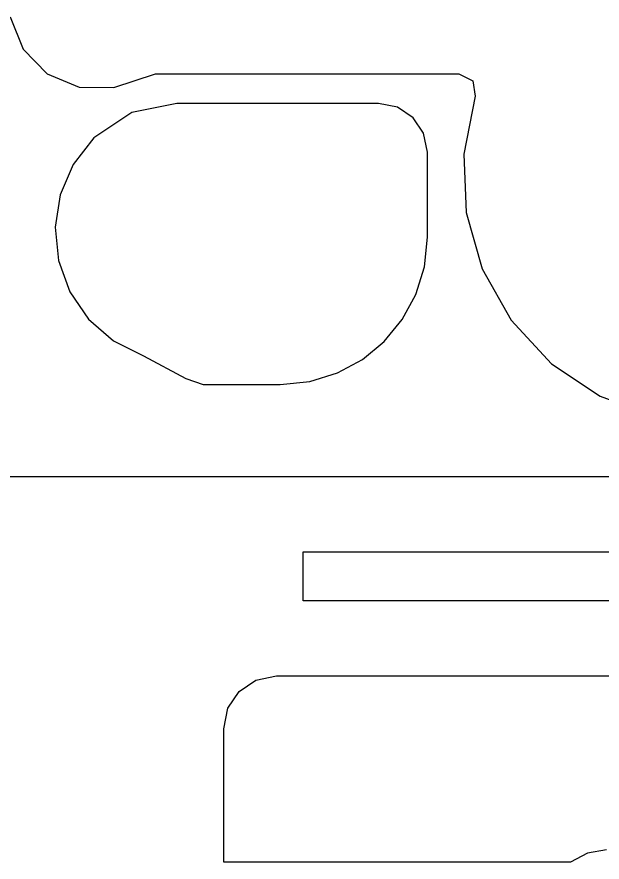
# Model space of a CAD drawing. Extents: x -211 to 2, y -103 to 318.
# Drawn here: x -184.87 to -168.54, y -102.95 to -79.35 of the extents above; entities that cross this region are included whole.
import ezdxf

# ---------------------------------------------------------------- set-up
doc = ezdxf.new("R2010")
doc.units = 0

msp = doc.modelspace()

# ---------------------------------------------------------------- linework, layer by layer
for p, q in [((-185.065, -79.3469), (-184.703533, -80.244002)), ((-185.065, -79.3469), (-184.703533, -80.244002)), ((-184.703533, -80.244002), (-184.026186, -80.934401)), ((-184.703533, -80.244002), (-184.026186, -80.934401)), ((-184.026186, -80.934401), (-183.136145, -81.312922)), ((-184.026186, -80.934401), (-183.136145, -81.312922)), ((-182.169, -81.3219), (-181.005, -80.9342)), ((-182.169, -81.3219), (-181.005, -80.9342)), ((-181.005, -80.9342), (-172.537, -80.9342)), ((-181.005, -80.9342), (-172.537, -80.9342)), ((-172.537, -80.9342), (-172.149715, -81.131445)), ((-172.537, -80.9342), (-172.149715, -81.131445)), ((-172.149715, -81.131445), (-172.081, -81.5606)), ((-172.149715, -81.131445), (-172.081, -81.5606)), ((-183.136145, -81.312922), (-182.169, -81.3219)), ((-183.136145, -81.312922), (-182.169, -81.3219)), ((-172.081, -81.5606), (-172.398535, -83.182149)), ((-172.081, -81.5606), (-172.398535, -83.182149)), ((-180.408, -81.7633), (-181.665238, -82.014521)), ((-180.408, -81.7633), (-181.665238, -82.014521)), ((-174.779, -81.7633), (-180.408, -81.7633)), ((-174.779, -81.7633), (-180.408, -81.7633)), ((-174.248853, -81.870341), (-174.779, -81.7633)), ((-174.248853, -81.870341), (-174.779, -81.7633)), ((-173.815929, -82.162229), (-174.248853, -81.870341)), ((-173.815929, -82.162229), (-174.248853, -81.870341)), ((-181.665238, -82.014521), (-182.731, -82.7272)), ((-181.665238, -82.014521), (-182.731, -82.7272)), ((-173.524041, -82.595153), (-173.815929, -82.162229)), ((-173.524041, -82.595153), (-173.815929, -82.162229)), ((-173.417, -83.1253), (-173.524041, -82.595153)), ((-173.417, -83.1253), (-173.524041, -82.595153)), ((-182.731, -82.7272), (-183.302572, -83.466356)), ((-182.731, -82.7272), (-183.302572, -83.466356)), ((-173.417, -85.5023), (-173.417, -83.1253)), ((-173.417, -85.5023), (-173.417, -83.1253)), ((-172.398535, -83.182149), (-172.329998, -84.811055)), ((-172.398535, -83.182149), (-172.329998, -84.811055)), ((-183.302572, -83.466356), (-183.665757, -84.311795)), ((-183.302572, -83.466356), (-183.665757, -84.311795)), ((-183.665757, -84.311795), (-183.808254, -85.220842)), ((-183.665757, -84.311795), (-183.808254, -85.220842)), ((-172.329998, -84.811055), (-171.886203, -86.379838)), ((-172.329998, -84.811055), (-171.886203, -86.379838)), ((-183.808254, -85.220842), (-183.717763, -86.150819)), ((-183.808254, -85.220842), (-183.717763, -86.150819)), ((-173.500488, -86.330653), (-173.417, -85.5023)), ((-173.500488, -86.330653), (-173.417, -85.5023)), ((-183.717763, -86.150819), (-183.396362, -87.028171)), ((-183.717763, -86.150819), (-183.396362, -87.028171)), ((-173.739957, -87.102194), (-173.500488, -86.330653)), ((-173.739957, -87.102194), (-173.500488, -86.330653)), ((-171.886203, -86.379838), (-171.07796, -87.821015)), ((-171.886203, -86.379838), (-171.07796, -87.821015)), ((-183.396362, -87.028171), (-182.87405, -87.785708)), ((-183.396362, -87.028171), (-182.87405, -87.785708)), ((-174.118883, -87.800398), (-173.739957, -87.102194)), ((-174.118883, -87.800398), (-173.739957, -87.102194)), ((-182.87405, -87.785708), (-182.180404, -88.390295)), ((-182.87405, -87.785708), (-182.180404, -88.390295)), ((-174.62074, -88.408736), (-174.118883, -87.800398)), ((-174.62074, -88.408736), (-174.118883, -87.800398)), ((-171.07796, -87.821015), (-169.954173, -89.032358)), ((-171.07796, -87.821015), (-169.954173, -89.032358)), ((-182.180404, -88.390295), (-181.345, -88.8088)), ((-182.180404, -88.390295), (-181.345, -88.8088)), ((-175.229005, -88.910682), (-174.62074, -88.408736)), ((-175.229005, -88.910682), (-174.62074, -88.408736)), ((-181.345, -88.8088), (-180.161, -89.4486)), ((-181.345, -88.8088), (-181.345, -88.8088)), ((-181.345, -88.8088), (-180.161, -89.4486)), ((-181.345, -88.8088), (-181.345, -88.8088)), ((-175.927153, -89.289709), (-175.229005, -88.910682)), ((-175.927153, -89.289709), (-175.229005, -88.910682)), ((-169.954173, -89.032358), (-168.597142, -89.935963)), ((-169.954173, -89.032358), (-168.597142, -89.935963)), ((-180.161, -89.4486), (-179.677, -89.6129)), ((-180.161, -89.4486), (-179.677, -89.6129)), ((-176.698659, -89.529291), (-175.927153, -89.289709)), ((-176.698659, -89.529291), (-175.927153, -89.289709)), ((-179.677, -89.6129), (-177.527, -89.6129)), ((-179.677, -89.6129), (-177.527, -89.6129)), ((-177.527, -89.6129), (-176.698659, -89.529291)), ((-177.527, -89.6129), (-176.698659, -89.529291)), ((-168.597142, -89.935963), (-167.067781, -90.50084)), ((-168.597142, -89.935963), (-167.067781, -90.50084)), ((-144.464, -92.1891), (-200.986, -92.1891)), ((-144.464, -92.1891), (-200.986, -92.1891)), ((-176.883, -95.652), (-176.883, -94.29)), ((-176.883, -94.29), (-144.464, -94.29)), ((-176.883, -95.652), (-176.883, -94.29)), ((-176.883, -94.29), (-144.464, -94.29)), ((-144.464, -95.652), (-176.883, -95.652)), ((-144.464, -95.652), (-176.883, -95.652)), ((-178.670421, -98.185521), (-178.200936, -97.868933)), ((-178.670421, -98.185521), (-178.200936, -97.868933)), ((-178.200936, -97.868933), (-177.626, -97.7528)), ((-178.200936, -97.868933), (-177.626, -97.7528)), ((-177.626, -97.7528), (-144.464, -97.7528)), ((-177.626, -97.7528), (-144.464, -97.7528)), ((-178.986945, -98.655049), (-178.670421, -98.185521)), ((-178.986945, -98.655049), (-178.670421, -98.185521)), ((-179.103, -99.23), (-178.986945, -98.655049)), ((-179.103, -99.23), (-178.986945, -98.655049)), ((-179.103, -102.952), (-179.103, -99.23)), ((-179.103, -102.952), (-179.103, -99.23)), ((-168.416, -102.612), (-168.946961, -102.699269)), ((-168.416, -102.612), (-168.946961, -102.699269)), ((-168.946961, -102.699269), (-169.422, -102.952)), ((-168.946961, -102.699269), (-169.422, -102.952)), ((-169.422, -102.952), (-179.103, -102.952)), ((-169.422, -102.952), (-179.103, -102.952))]:
    msp.add_line(p, q)

doc.saveas('drawing.dxf')
